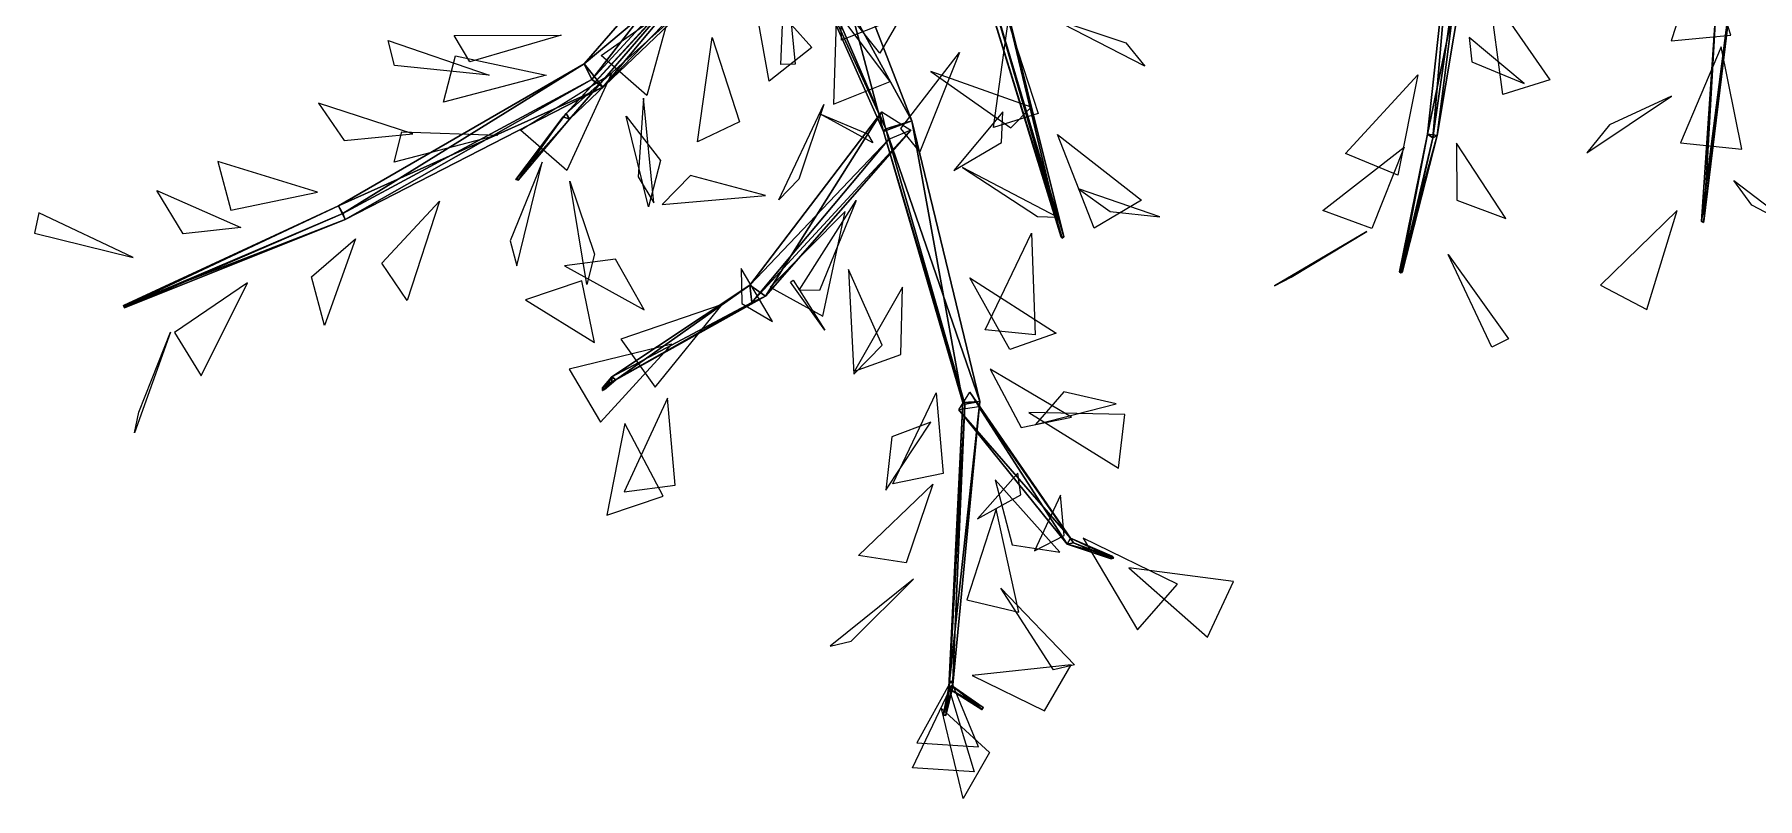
# Model space of a CAD drawing. Extents: x -154 to 171, y -158 to 169.
# Drawn here: x -2.1 to 81.9, y -158.1 to -120.9 of the extents above; entities that cross this region are included whole.
import ezdxf

# ---------------------------------------------------------------- set-up
doc = ezdxf.new("R2010")
doc.units = 0
doc.layers.add('Branches', color=15, linetype='CONTINUOUS')
doc.layers.add('Leaves', color=3, linetype='CONTINUOUS')

msp = doc.modelspace()

# ---------------------------------------------------------------- linework, layer by layer
at = {"layer": 'Branches', "color": 15}
for points in [[(25.101326, -123.084442, 197.667145), (24.727232, -122.335426, 198.834824), (33.724903, -111.957108, 196.754013)], [(24.727232, -122.335426, 198.834824), (35.340054, -113.410477, 196.880737), (33.724903, -111.957108, 196.754013)], [(25.101326, -123.084442, 197.667145), (33.724903, -111.957108, 196.754013), (34.406353, -112.985802, 194.961121)], [(40.698181, -125.113991, 193.423965), (33.83075, -112.565422, 195.042862), (35.789963, -112.436317, 196.29335)], [(39.312141, -125.631371, 194.119843), (35.789963, -112.436317, 196.29335), (33.850597, -113.351646, 197.259659)], [(39.312141, -125.631371, 194.119843), (40.698181, -125.113991, 193.423965), (35.789963, -112.436317, 196.29335)], [(25.63089, -123.464317, 198.964478), (25.101326, -123.084442, 197.667145), (34.406353, -112.985802, 194.961121)], [(25.63089, -123.464317, 198.964478), (34.406353, -112.985802, 194.961121), (35.340054, -113.410477, 196.880737)], [(40.698181, -125.113991, 193.423965), (39.430885, -125.499062, 192.494583), (33.83075, -112.565422, 195.042862)], [(39.430885, -125.499062, 192.494583), (33.850597, -113.351646, 197.259659), (33.83075, -112.565422, 195.042862)], [(39.430885, -125.499062, 192.494583), (39.312141, -125.631371, 194.119843), (33.850597, -113.351646, 197.259659)], [(24.727232, -122.335426, 198.834824), (25.63089, -123.464317, 198.964478), (35.340054, -113.410477, 196.880737)], [(65.820023, -125.752975, 237.544159), (68.3367, -113.607353, 230.762543), (67.135345, -113.684219, 230.738373)], [(65.820023, -125.752975, 237.544159), (66.298576, -125.82058, 237.602524), (68.3367, -113.607353, 230.762543)], [(66.079895, -125.940643, 237.184494), (65.820023, -125.752975, 237.544159), (67.135345, -113.684219, 230.738373)], [(66.079895, -125.940643, 237.184494), (67.135345, -113.684219, 230.738373), (67.775688, -114.18145, 229.865097)], [(66.298576, -125.82058, 237.602524), (66.079895, -125.940643, 237.184494), (67.775688, -114.18145, 229.865097)], [(66.298576, -125.82058, 237.602524), (67.775688, -114.18145, 229.865097), (68.3367, -113.607353, 230.762543)], [(47.973701, -130.781677, 271.411835), (44.541924, -116.484108, 264.029572), (43.577251, -116.520088, 264.161682)], [(48.025108, -130.825943, 271.301056), (43.577251, -116.520088, 264.161682), (43.99189, -116.965904, 263.40097)], [(48.025108, -130.825943, 271.301056), (47.973701, -130.781677, 271.411835), (43.577251, -116.520088, 264.161682)], [(48.09906, -130.760315, 271.385315), (43.99189, -116.965904, 263.40097), (44.541924, -116.484108, 264.029572)], [(47.973701, -130.781677, 271.411835), (48.09906, -130.760315, 271.385315), (44.541924, -116.484108, 264.029572)], [(23.705587, -124.906357, 233.554474), (30.475159, -117.500847, 223.776917), (29.928286, -118.151894, 223.138535)], [(23.705587, -124.906357, 233.554474), (23.847973, -124.742485, 233.833344), (30.475159, -117.500847, 223.776917)], [(23.847973, -124.742485, 233.833344), (30.944578, -118.388268, 223.394394), (30.475159, -117.500847, 223.776917)], [(48.09906, -130.760315, 271.385315), (48.025108, -130.825943, 271.301056), (43.99189, -116.965904, 263.40097)], [(24.011839, -125.027016, 233.692947), (23.705587, -124.906357, 233.554474), (29.928286, -118.151894, 223.138535)], [(23.847973, -124.742485, 233.833344), (24.011839, -125.027016, 233.692947), (30.944578, -118.388268, 223.394394)], [(24.011839, -125.027016, 233.692947), (29.928286, -118.151894, 223.138535), (30.944578, -118.388268, 223.394394)], [(79.293098, -130.000885, 210.202225), (79.174072, -130.018494, 210.25119), (79.898811, -119.498177, 216.6203)], [(79.174072, -130.018494, 210.25119), (80.507393, -119.673195, 217.046661), (79.898811, -119.498177, 216.6203)], [(79.174072, -130.018494, 210.25119), (79.277557, -130.066895, 210.313019), (80.507393, -119.673195, 217.046661)], [(79.277557, -130.066895, 210.313019), (80.59243, -119.347466, 216.361481), (80.507393, -119.673195, 217.046661)], [(79.277557, -130.066895, 210.313019), (79.293098, -130.000885, 210.202225), (80.59243, -119.347466, 216.361481)], [(79.293098, -130.000885, 210.202225), (79.898811, -119.498177, 216.6203), (80.59243, -119.347466, 216.361481)], [(12.962648, -129.623672, 199.657288), (12.754256, -129.256577, 200.249191), (24.727232, -122.335426, 198.834824)], [(12.754256, -129.256577, 200.249191), (25.63089, -123.464317, 198.964478), (24.727232, -122.335426, 198.834824)], [(12.962648, -129.623672, 199.657288), (24.727232, -122.335426, 198.834824), (25.101326, -123.084442, 197.667145)], [(13.07043, -129.915558, 200.322723), (12.962648, -129.623672, 199.657288), (25.101326, -123.084442, 197.667145)], [(13.07043, -129.915558, 200.322723), (25.101326, -123.084442, 197.667145), (25.63089, -123.464317, 198.964478)], [(12.754256, -129.256577, 200.249191), (13.07043, -129.915558, 200.322723), (25.63089, -123.464317, 198.964478)], [(21.395603, -127.95871, 235.766098), (23.847973, -124.742485, 233.833344), (23.705587, -124.906357, 233.554474)], [(21.395603, -127.95871, 235.766098), (21.436853, -127.91201, 235.880096), (23.847973, -124.742485, 233.833344)], [(21.503738, -128.006012, 235.820374), (21.395603, -127.95871, 235.766098), (23.705587, -124.906357, 233.554474)], [(21.436853, -127.91201, 235.880096), (24.011839, -125.027016, 233.692947), (23.847973, -124.742485, 233.833344)], [(21.436853, -127.91201, 235.880096), (21.503738, -128.006012, 235.820374), (24.011839, -125.027016, 233.692947)], [(21.503738, -128.006012, 235.820374), (23.705587, -124.906357, 233.554474), (24.011839, -125.027016, 233.692947)], [(33.562206, -133.656876, 183.906891), (32.797512, -133.115753, 184.091614), (39.236286, -124.667938, 193.104736)], [(32.797512, -133.115753, 184.091614), (39.556931, -126.015289, 194.069336), (39.236286, -124.667938, 193.104736)], [(33.562206, -133.656876, 183.906891), (39.236286, -124.667938, 193.104736), (40.647991, -125.561203, 192.864334)], [(43.174355, -138.838669, 195.1642), (40.698181, -125.113991, 193.423965), (39.312141, -125.631371, 194.119843)], [(44.006813, -138.795868, 194.780304), (39.430885, -125.499062, 192.494583), (40.698181, -125.113991, 193.423965)], [(43.174355, -138.838669, 195.1642), (44.006813, -138.795868, 194.780304), (40.698181, -125.113991, 193.423965)], [(32.897797, -133.967377, 184.533783), (40.647991, -125.561203, 192.864334), (39.556931, -126.015289, 194.069336)], [(32.897797, -133.967377, 184.533783), (33.562206, -133.656876, 183.906891), (40.647991, -125.561203, 192.864334)], [(43.276352, -138.925095, 194.256287), (39.312141, -125.631371, 194.119843), (39.430885, -125.499062, 192.494583)], [(43.276352, -138.925095, 194.256287), (43.174355, -138.838669, 195.1642), (39.312141, -125.631371, 194.119843)], [(44.006813, -138.795868, 194.780304), (43.276352, -138.925095, 194.256287), (39.430885, -125.499062, 192.494583)], [(64.530174, -132.513, 238.766129), (64.457443, -132.475037, 238.866852), (65.820023, -125.752975, 237.544159)], [(64.457443, -132.475037, 238.866852), (66.298576, -125.82058, 237.602524), (65.820023, -125.752975, 237.544159)], [(64.457443, -132.475037, 238.866852), (64.583641, -132.500702, 238.883881), (66.298576, -125.82058, 237.602524)], [(64.530174, -132.513, 238.766129), (65.820023, -125.752975, 237.544159), (66.079895, -125.940643, 237.184494)], [(64.583641, -132.500702, 238.883881), (64.530174, -132.513, 238.766129), (66.079895, -125.940643, 237.184494)], [(64.583641, -132.500702, 238.883881), (66.079895, -125.940643, 237.184494), (66.298576, -125.82058, 237.602524)], [(32.797512, -133.115753, 184.091614), (32.897797, -133.967377, 184.533783), (39.556931, -126.015289, 194.069336)], [(21.503738, -128.006012, 235.820374), (21.436853, -127.91201, 235.880096), (21.395603, -127.95871, 235.766098)], [(2.320909, -134.163986, 197.596329), (2.271533, -134.103943, 197.700409), (12.754256, -129.256577, 200.249191)], [(2.271533, -134.103943, 197.700409), (13.07043, -129.915558, 200.322723), (12.754256, -129.256577, 200.249191)], [(2.320909, -134.163986, 197.596329), (12.754256, -129.256577, 200.249191), (12.962648, -129.623672, 199.657288)], [(2.271533, -134.103943, 197.700409), (2.320463, -134.223755, 197.711655), (13.07043, -129.915558, 200.322723)], [(2.320463, -134.223755, 197.711655), (12.962648, -129.623672, 199.657288), (13.07043, -129.915558, 200.322723)], [(2.320463, -134.223755, 197.711655), (2.320909, -134.163986, 197.596329), (12.962648, -129.623672, 199.657288)], [(79.277557, -130.066895, 210.313019), (79.174072, -130.018494, 210.25119), (79.293098, -130.000885, 210.202225)], [(47.973701, -130.781677, 271.411835), (48.025108, -130.825943, 271.301056), (48.09906, -130.760315, 271.385315)], [(64.583641, -132.500702, 238.883881), (64.457443, -132.475037, 238.866852), (64.530174, -132.513, 238.766129)], [(26.26536, -137.729706, 172.702728), (26.065865, -137.593536, 172.743835), (32.797512, -133.115753, 184.091614)], [(26.065865, -137.593536, 172.743835), (32.897797, -133.967377, 184.533783), (32.797512, -133.115753, 184.091614)], [(26.26536, -137.729706, 172.702728), (32.797512, -133.115753, 184.091614), (33.562206, -133.656876, 183.906891)], [(2.320463, -134.223755, 197.711655), (2.271533, -134.103943, 197.700409), (2.320909, -134.163986, 197.596329)], [(26.065865, -137.593536, 172.743835), (26.067419, -137.831879, 172.81076), (32.897797, -133.967377, 184.533783)], [(26.067419, -137.831879, 172.81076), (33.562206, -133.656876, 183.906891), (32.897797, -133.967377, 184.533783)], [(26.067419, -137.831879, 172.81076), (26.26536, -137.729706, 172.702728), (33.562206, -133.656876, 183.906891)], [(25.609488, -138.256012, 170.571274), (26.26536, -137.729706, 172.702728), (26.067419, -137.831879, 172.81076)], [(25.609488, -138.256012, 170.571274), (25.719801, -138.198151, 170.534409), (26.26536, -137.729706, 172.702728)], [(25.719801, -138.198151, 170.534409), (25.610182, -138.129074, 170.543686), (26.065865, -137.593536, 172.743835)], [(25.610182, -138.129074, 170.543686), (26.067419, -137.831879, 172.81076), (26.065865, -137.593536, 172.743835)], [(25.719801, -138.198151, 170.534409), (26.065865, -137.593536, 172.743835), (26.26536, -137.729706, 172.702728)], [(25.610182, -138.129074, 170.543686), (25.609488, -138.256012, 170.571274), (26.067419, -137.831879, 172.81076)], [(25.609488, -138.256012, 170.571274), (25.610182, -138.129074, 170.543686), (25.719801, -138.198151, 170.534409)], [(48.420094, -145.44281, 183.440521), (42.978138, -139.187103, 194.71167), (43.517124, -138.327209, 194.430176)], [(48.568619, -145.677017, 183.617371), (43.517124, -138.327209, 194.430176), (43.962257, -139.045319, 195.058945)], [(48.568619, -145.677017, 183.617371), (48.420094, -145.44281, 183.440521), (43.517124, -138.327209, 194.430176)], [(42.492344, -152.73349, 196.349945), (44.006813, -138.795868, 194.780304), (43.174355, -138.838669, 195.1642)], [(42.492344, -152.73349, 196.349945), (42.673546, -152.755859, 196.267136), (44.006813, -138.795868, 194.780304)], [(42.51511, -152.72879, 196.150818), (42.492344, -152.73349, 196.349945), (43.174355, -138.838669, 195.1642)], [(42.51511, -152.72879, 196.150818), (43.174355, -138.838669, 195.1642), (43.276352, -138.925095, 194.256287)], [(42.673546, -152.755859, 196.267136), (42.51511, -152.72879, 196.150818), (43.276352, -138.925095, 194.256287)], [(42.673546, -152.755859, 196.267136), (43.276352, -138.925095, 194.256287), (44.006813, -138.795868, 194.780304)], [(48.270321, -145.736389, 183.483383), (43.962257, -139.045319, 195.058945), (42.978138, -139.187103, 194.71167)], [(48.420094, -145.44281, 183.440521), (48.270321, -145.736389, 183.483383), (42.978138, -139.187103, 194.71167)], [(48.270321, -145.736389, 183.483383), (48.568619, -145.677017, 183.617371), (43.962257, -139.045319, 195.058945)], [(50.462902, -146.334595, 180.196625), (48.270321, -145.736389, 183.483383), (48.420094, -145.44281, 183.440521)], [(50.415279, -146.455444, 180.195923), (48.568619, -145.677017, 183.617371), (48.270321, -145.736389, 183.483383)], [(50.462902, -146.334595, 180.196625), (50.415279, -146.455444, 180.195923), (48.270321, -145.736389, 183.483383)], [(50.526093, -146.429672, 180.258621), (48.420094, -145.44281, 183.440521), (48.568619, -145.677017, 183.617371)], [(50.526093, -146.429672, 180.258621), (50.462902, -146.334595, 180.196625), (48.420094, -145.44281, 183.440521)], [(50.415279, -146.455444, 180.195923), (50.526093, -146.429672, 180.258621), (48.568619, -145.677017, 183.617371)], [(50.415279, -146.455444, 180.195923), (50.462902, -146.334595, 180.196625), (50.526093, -146.429672, 180.258621)], [(42.223812, -154.071594, 196.057571), (42.673546, -152.755859, 196.267136), (42.492344, -152.73349, 196.349945)], [(42.240993, -154.050674, 195.930511), (42.223812, -154.071594, 196.057571), (42.492344, -152.73349, 196.349945)], [(42.223812, -154.071594, 196.057571), (42.341373, -154.087051, 196.004517), (42.673546, -152.755859, 196.267136)], [(42.341373, -154.087051, 196.004517), (42.240993, -154.050674, 195.930511), (42.51511, -152.72879, 196.150818)], [(42.240993, -154.050674, 195.930511), (42.492344, -152.73349, 196.349945), (42.51511, -152.72879, 196.150818)], [(42.341373, -154.087051, 196.004517), (42.51511, -152.72879, 196.150818), (42.673546, -152.755859, 196.267136)], [(44.172607, -153.711029, 196.066376), (42.514248, -152.788879, 196.143646), (42.632313, -152.629807, 196.254669)], [(44.105083, -153.802032, 196.002869), (42.534439, -152.799454, 196.369583), (42.514248, -152.788879, 196.143646)], [(44.172607, -153.711029, 196.066376), (44.105083, -153.802032, 196.002869), (42.514248, -152.788879, 196.143646)], [(44.116615, -153.808075, 196.132126), (42.632313, -152.629807, 196.254669), (42.534439, -152.799454, 196.369583)], [(44.105083, -153.802032, 196.002869), (44.116615, -153.808075, 196.132126), (42.534439, -152.799454, 196.369583)], [(44.116615, -153.808075, 196.132126), (44.172607, -153.711029, 196.066376), (42.632313, -152.629807, 196.254669)], [(42.223812, -154.071594, 196.057571), (42.240993, -154.050674, 195.930511), (42.341373, -154.087051, 196.004517)], [(44.105083, -153.802032, 196.002869), (44.172607, -153.711029, 196.066376), (44.116615, -153.808075, 196.132126)]]:
    msp.add_3dface(points, dxfattribs=at)
at = {"layer": 'Leaves', "color": 3}
for points in [[(79.207794, -116.543877, 220.358154), (77.697487, -121.208237, 222.150574), (80.609352, -120.930336, 222.816742)], [(34.517677, -117.360771, 196.219894), (35.011089, -122.3498, 197.674576), (34.31469, -122.367516, 194.756577)], [(41.742596, -117.298393, 262.914581), (39.12751, -121.813858, 262.766632), (37.791519, -120.111633, 264.844513)], [(32.851498, -118.201408, 220.135406), (35.815765, -121.532471, 222.849655), (33.74374, -123.177719, 221.435486)], [(37.20253, -118.264076, 191.724915), (40.038357, -120.087746, 187.739639), (37.265114, -121.178665, 187.394623)], [(68.833557, -118.828552, 231.079559), (71.792656, -123.106239, 231.521286), (69.497307, -123.827141, 229.729172)], [(28.979971, -119.516327, 194.628708), (27.778452, -123.867592, 192.00708), (25.543386, -121.925514, 191.524551)], [(37.015167, -119.730019, 197.86618), (36.868015, -124.285637, 200.410721), (39.641258, -123.194717, 200.755737)], [(47.471481, -120.086823, 266.546265), (51.125561, -121.310089, 270.06781), (52.042027, -122.442993, 267.445465)], [(23.606585, -120.923218, 197.034317), (19.150171, -122.234123, 194.652725), (18.391241, -120.951851, 197.256531)], [(45.385551, -120.261292, 281.302368), (46.846149, -124.740715, 283.549927), (44.680676, -125.425636, 281.589935)], [(20.095726, -122.887833, 197.879868), (15.479424, -122.415245, 195.488953), (15.169431, -121.193176, 198.211166)], [(30.965942, -121.043449, 224.389603), (32.299091, -125.15699, 227.313889), (30.250286, -126.124771, 225.347717)], [(67.860512, -121.049507, 237.043777), (67.994263, -122.231674, 242.126556), (70.535873, -123.284027, 240.929581)], [(80.134583, -121.49762, 218.288055), (78.154366, -126.178314, 219.479599), (81.139, -126.481476, 219.472244)], [(22.872416, -122.886093, 231.599854), (17.873409, -124.199738, 232.330811), (18.456642, -121.942825, 234.219238)], [(43.021324, -121.781845, 265.723267), (41.080425, -126.618156, 265.418304), (40.16396, -125.485252, 268.040649)], [(26.057837, -122.798492, 226.881882), (23.877632, -127.535095, 227.129639), (21.626841, -125.555275, 227.010269)], [(41.611767, -122.700424, 195.056808), (45.518692, -125.448326, 197.16275), (46.505707, -124.43486, 194.517242)], [(65.359688, -122.861412, 233.326645), (64.375847, -127.747093, 231.773529), (61.834236, -126.69474, 232.970505)], [(16.374123, -125.73645, 201.407333), (11.768137, -124.244209, 203.35878), (13.018497, -126.060501, 205.392914)], [(27.617514, -123.999252, 199.718216), (27.357883, -127.828484, 203.256531), (28.116814, -129.110748, 200.652725)], [(77.721786, -123.903503, 213.002197), (74.701309, -125.294594, 208.978333), (73.586792, -126.660767, 211.405563)], [(26.775206, -124.876999, 232.773865), (28.443632, -127.037407, 237.223465), (27.860399, -129.294327, 235.335037)], [(36.408291, -124.315353, 192.49678), (35.190041, -127.946739, 188.950104), (34.203026, -128.960205, 191.595612)], [(38.527649, -125.745605, 188.773834), (38.783386, -126.184433, 183.578445), (36.214756, -124.76384, 184.198166)], [(45.122799, -124.668297, 270.157898), (42.741364, -127.521286, 273.823853), (45.055054, -126.157539, 275.160645)], [(20.498972, -125.80587, 234.72171), (15.453567, -127.124985, 234.489685), (15.838314, -125.638527, 237.066971)], [(47.792805, -125.769905, 266.660583), (51.887421, -128.976501, 266.211212), (49.57373, -130.34024, 264.87442)], [(64.684486, -126.388474, 235.666794), (63.107292, -130.3564, 232.663788), (60.718037, -129.471069, 234.247345)], [(67.237572, -126.195328, 239.410873), (67.251213, -128.976837, 243.828232), (69.640472, -129.862167, 242.244675)], [(11.723686, -128.578461, 201.931702), (6.874166, -127.08741, 203.16008), (7.506366, -129.46434, 204.877792)], [(22.680672, -127.123413, 200.075699), (21.122902, -130.948288, 203.268463), (21.432896, -132.170349, 200.546249)], [(43.167366, -127.383286, 194.528122), (46.810432, -129.774338, 197.402298), (47.795403, -129.797745, 194.568695)], [(24.01877, -128.041275, 235.485535), (25.229429, -131.602783, 239.104935), (24.844683, -133.089233, 236.527649)], [(33.553257, -128.75264, 187.467239), (29.897345, -127.767159, 183.873749), (28.523161, -129.176819, 186.137482)], [(48.808586, -128.425278, 272.108765), (50.354271, -129.533432, 276.970123), (52.777264, -129.778351, 275.218231)], [(80.762047, -128.022583, 209.602814), (83.887428, -130.406555, 206.167892), (81.628494, -129.213837, 204.594803)], [(7.981754, -130.301224, 197.179825), (5.183405, -130.618942, 192.784561), (3.891896, -128.505997, 194.477921)], [(17.670818, -129.015656, 197.682236), (16.102732, -133.860199, 196.532639), (14.852372, -132.043915, 194.498505)], [(37.974213, -128.98735, 192.736221), (36.185837, -133.383713, 190.56282), (35.200867, -133.360306, 193.396423)], [(2.739294, -131.76178, 198.554321), (-1.861587, -129.58783, 197.389893), (-2.070335, -130.588943, 200.210205)], [(37.442352, -129.522842, 192.934052), (33.788513, -133.208054, 193.498535), (36.357143, -134.628647, 192.878815)], [(77.997414, -129.483917, 212.464752), (74.252243, -133.112823, 212.230713), (76.511177, -134.305542, 213.803802)], [(13.57336, -130.859863, 198.093964), (12.062472, -135.083862, 195.424698), (11.430272, -132.706924, 193.706985)], [(46.529816, -130.582474, 269.258667), (46.697311, -135.533905, 267.613892), (44.274319, -135.288986, 269.365784)], [(62.870964, -130.502441, 239.027176), (58.369556, -133.144165, 239.120285), (59.188301, -132.735153, 241.977264)], [(66.839897, -131.626495, 238.050705), (69.777748, -135.734207, 239.371948), (68.959, -136.143219, 236.514969)], [(27.648041, -134.326157, 175.741623), (26.253151, -131.851852, 171.361877), (23.760057, -132.179993, 172.997971)], [(32.400879, -134.003998, 178.859406), (33.895824, -134.883621, 173.935837), (32.373676, -132.298477, 173.925781)], [(37.611103, -132.348099, 187.691574), (37.868912, -137.457642, 186.65416), (39.243095, -136.047989, 184.390427)], [(8.320317, -133.00209, 200.808121), (4.758256, -135.417328, 203.762497), (6.049765, -137.530273, 202.069138)], [(25.221378, -135.916428, 171.721313), (24.607525, -132.900925, 167.504684), (21.869345, -133.825653, 168.309189)], [(34.91457, -132.88031, 182.509552), (36.444489, -135.303482, 178.146347), (34.770638, -132.965012, 177.292068)], [(40.238487, -133.212296, 196.274139), (37.897156, -137.303879, 198.516281), (40.150421, -136.501221, 200.32695)], [(43.526024, -132.757187, 191.981262), (47.72205, -135.453033, 190.439896), (45.468784, -136.255692, 188.629227)], [(31.444149, -134.052704, 186.100189), (26.516129, -135.753571, 185.832504), (28.18998, -138.092041, 186.686783)], [(4.567801, -135.406525, 197.395905), (2.808273, -140.313431, 197.119446), (3.017021, -139.312317, 194.299133)], [(28.997696, -135.996948, 181.652374), (23.990976, -137.20752, 180.80545), (25.513126, -139.792664, 180.815506)], [(44.509209, -137.205383, 196.747437), (46.023918, -140.050842, 200.853409), (48.47607, -139.55162, 199.198807)], [(41.878235, -138.362946, 192.499023), (42.218216, -142.304901, 189.093826), (39.766064, -142.804123, 190.748428)], [(46.723679, -139.915283, 188.736603), (50.646576, -138.908615, 185.443054), (48.105236, -138.310898, 183.965103)], [(28.784138, -138.630783, 176.609451), (26.667253, -143.195282, 175.218704), (29.160347, -142.867142, 173.582611)], [(46.38686, -139.330276, 194.47467), (50.772072, -142.029968, 193.619339), (51.072926, -139.417175, 192.176132)], [(26.70454, -139.852921, 172.244568), (25.826544, -144.328552, 169.705292), (28.564726, -143.403824, 168.900787)], [(41.61417, -139.787643, 192.651703), (39.720924, -140.505051, 187.840164), (39.420071, -143.117844, 189.283371)], [(46.001854, -143.334778, 184.242188), (45.851646, -142.28421, 179.131042), (43.896038, -144.507813, 179.611893)], [(44.7486, -142.603546, 197.031891), (45.576469, -145.778076, 201.0923), (47.900429, -146.137192, 199.229446)], [(41.709255, -142.812256, 193.280487), (40.413933, -146.651306, 189.988998), (38.089973, -146.292191, 191.851868)], [(48.111298, -145.319443, 180.294861), (47.932259, -143.347153, 175.464951), (46.673302, -146.067001, 175.332672)], [(44.801521, -144.035141, 190.37561), (43.37059, -148.458908, 188.002289), (45.91193, -149.056625, 189.48024)], [(49.047516, -145.448181, 186.855865), (51.68969, -149.915863, 186.30014), (53.645298, -147.692261, 185.81929)], [(51.273216, -146.896927, 182.636505), (55.109566, -150.275833, 181.580368), (56.368523, -147.556, 181.712646)], [(40.772884, -147.442444, 196.458267), (36.711952, -150.718475, 196.620789), (37.739319, -150.47905, 199.429199)], [(45.023891, -147.892059, 194.941513), (48.617371, -151.629608, 195.547913), (47.590004, -151.869034, 192.739502)], [(43.629864, -152.152878, 198.032745), (47.164371, -153.873199, 201.467529), (48.457413, -151.631943, 199.949371)], [(42.607426, -152.39827, 198.350403), (40.943264, -155.422562, 202.266312), (43.93618, -155.625793, 202.232117)], [(42.528271, -152.854935, 194.13678), (43.724979, -156.844223, 190.989792), (40.732063, -156.640991, 191.023987)], [(42.139809, -153.753159, 194.401184), (44.481819, -155.901627, 190.26004), (43.188778, -158.142883, 191.778198)]]:
    msp.add_3dface(points, dxfattribs=at)

doc.saveas('drawing.dxf')
